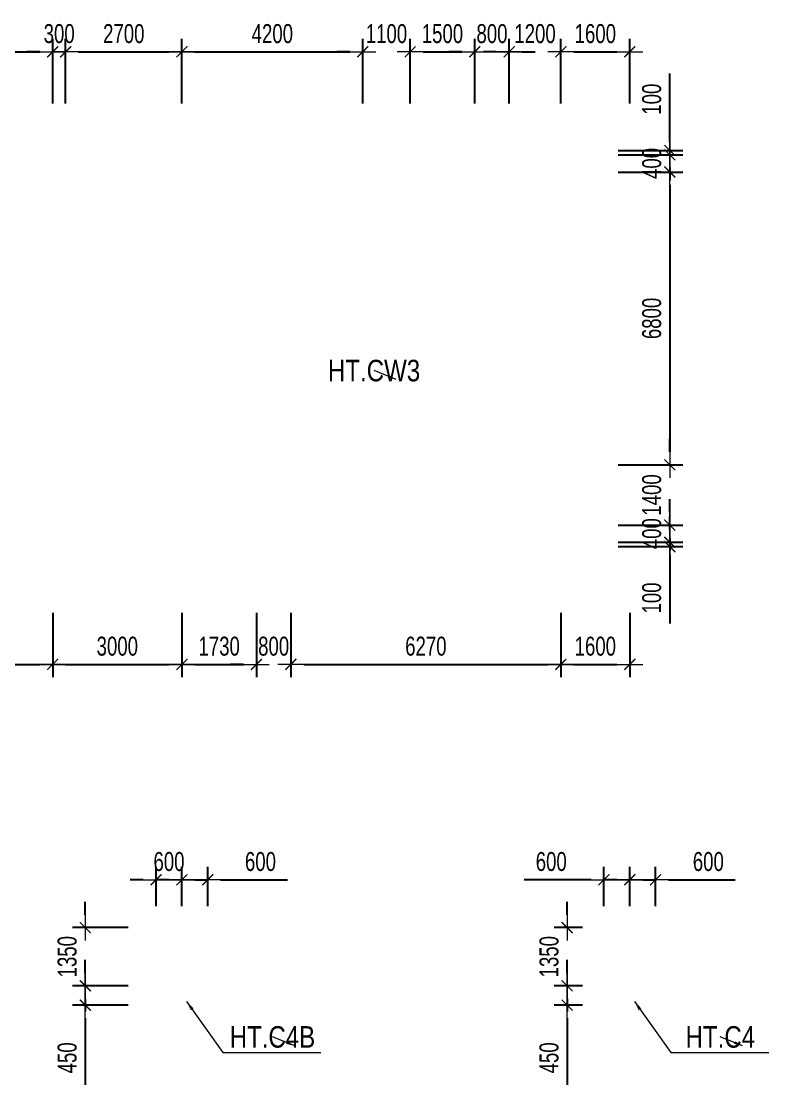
# Model space of a CAD drawing. Header units: millimetres. Extents: x -259680 to 699608, y -1281 to 104748.
# Drawn here: x 167820 to 185176, y 6601 to 31302 of the extents above; entities that cross this region are included whole.
import ezdxf
from ezdxf.enums import TextEntityAlignment as Align

# ---------------------------------------------------------------- set-up
doc = ezdxf.new("R2010")
doc.units = ezdxf.units.MM
doc.layers.get('0').update_dxf_attribs({"lineweight": 20})
doc.layers.get('Defpoints').update_dxf_attribs({"color": 151, "lineweight": 9})
for name, color, linetype, lineweight in [('$1$NDC_S_ANNO', 7, 'Continuous', 20), ('$1$NDC_S_BEAM NAME', 7, 'Continuous', 9), ('$1$NDC_S_DIM', 1, 'Continuous', 15), ('$1$NDC_S_VN TEXT', 7, 'Continuous', 20), ('NDC_S_DIM', 1, 'Continuous', 15)]:
    doc.layers.add(name, color=color, linetype=linetype, lineweight=lineweight)
doc.styles.add('$1$NDC_DIM', font='', dxfattribs={"width": 0.75})
doc.styles.add('$2$ARIAL', font='arial.ttf', dxfattribs={"width": 0.8})
doc.styles.add('NDC_DIM', font='', dxfattribs={"width": 0.75})
doc.styles.get('$1$NDC_DIM').set_extended_font_data('Dotum')
doc.styles.get('NDC_DIM').set_extended_font_data('Dotum')
doc.dimstyles.new('$0$NDC_dim_150', dxfattribs={"dimscale": 150, "dimtxt": 2.2, "dimasz": 1.5, "dimexe": 1.5, "dimexo": 2.5, "dimgap": 1, "dimtad": 1, "dimdec": 0, "dimzin": 0, "dimdsep": 46, "dimtxsty": '$1$NDC_DIM', "dimblk": '$1$DIMMARK', "dimcen": 0.09, "dimdle": 1.2, "dimclrd": 1, "dimclre": 1, "dimclrt": 3, "dimadec": 0, "dimazin": 0, "dimtfac": 1, "dimtdec": 0, "dimtix": 1, "dimtofl": 0, "dimtmove": 0, "dimatfit": 3, "dimfxl": 0, "dimtolj": 1, "dimtzin": 0, "dimarcsym": 0})
doc.dimstyles.new('$1$NDC_dim_iso', dxfattribs={"dimtxt": 2.2, "dimasz": 1, "dimexe": 1.5, "dimexo": 2.5, "dimgap": 1, "dimtad": 1, "dimdec": 0, "dimzin": 0, "dimdsep": 46, "dimtxsty": '$1$NDC_DIM', "dimblk": '$1$DIMMARK', "dimcen": 0.09, "dimdle": 1.2, "dimclrd": 1, "dimclre": 1, "dimclrt": 3, "dimadec": 0, "dimazin": 0, "dimtfac": 1, "dimtdec": 0, "dimtix": 1, "dimtofl": 0, "dimtmove": 0, "dimatfit": 3, "dimfxl": 0, "dimtolj": 1, "dimtzin": 0, "dimarcsym": 0})
doc.dimstyles.new('NDC_dim_200', dxfattribs={"dimscale": 200, "dimtxt": 2.2, "dimasz": 1.5, "dimexe": 1.5, "dimexo": 2.5, "dimgap": 1, "dimtad": 1, "dimdec": 0, "dimzin": 0, "dimdsep": 46, "dimtxsty": 'NDC_DIM', "dimblk": 'DIMMARK', "dimcen": 0.09, "dimdle": 1.2, "dimclrd": 1, "dimclre": 1, "dimclrt": 3, "dimadec": 0, "dimazin": 0, "dimtfac": 1, "dimtdec": 0, "dimtix": 1, "dimtofl": 0, "dimtmove": 0, "dimatfit": 3, "dimfxl": 0, "dimtolj": 1, "dimtzin": 0, "dimarcsym": 0})

# ---------------------------------------------------------------- blocks, each defined once
blk = doc.blocks.new('$1$DIMMARK')
at = {"layer": '$1$NDC_S_DIM', "color": 1}
blk.add_line((-1.5, 0), (1, 0), dxfattribs=at)
at = {"layer": '$1$NDC_S_DIM', "color": 2, "const_width": 0.1}
blk.add_lwpolyline([(-0.42, -0.42), (0.42, 0.42)], dxfattribs=at)
blk = doc.blocks.new('DIMMARK')
at = {"layer": 'NDC_S_DIM', "color": 1}
blk.add_line((-1.5, 0), (1, 0), dxfattribs=at)
at = {"layer": 'NDC_S_DIM', "color": 2, "const_width": 0.1}
blk.add_lwpolyline([(-0.424, -0.424), (0.424, 0.424)], dxfattribs=at)
blk = doc.blocks.new('*D901')
at = {"layer": 'Defpoints', "color": 0, "ltscale": 100, "transparency": 16777216}
for p in [(170800, 10250), (169307, 8900), (170800, 8900)]:
    blk.add_point(p, dxfattribs=at)
at = {"layer": 'NDC_S_DIM', "color": 1, "lineweight": -2, "ltscale": 100, "transparency": 16777216}
for p, q in [((169307, 10550), (169307, 10850)), ((170300, 10250), (169007, 10250)), ((170300, 8900), (169007, 8900)), ((169307, 8600), (169307, 8300))]:
    blk.add_line(p, q, dxfattribs=at)
at = {"layer": 'NDC_S_DIM', "color": 1, "lineweight": -2, "ltscale": 100, "transparency": 16777216, "xscale": 300, "yscale": 300, "zscale": 300}
for p, rotation in [((169307, 10250), 270), ((169307, 8900), 90)]:
    blk.add_blockref('DIMMARK', p, dxfattribs=dict(at, rotation=rotation))
at = {"layer": 'NDC_S_DIM', "color": 3, "ltscale": 100, "transparency": 16777216, "insert": (168887, 9575), "char_height": 440, "attachment_point": 5, "rotation": 90, "style": 'NDC_DIM'}
blk.add_mtext('\\A1;1350', dxfattribs=at)
blk = doc.blocks.new('*D902')
at = {"layer": 'Defpoints', "color": 0, "ltscale": 100, "transparency": 16777216}
for p in [(170800, 8900), (169307, 8450), (170800, 8450)]:
    blk.add_point(p, dxfattribs=at)
at = {"layer": 'NDC_S_DIM', "color": 1, "lineweight": -2, "ltscale": 100, "transparency": 16777216}
for p, q in [((169307, 9200), (169307, 9500)), ((170300, 8900), (169007, 8900)), ((170300, 8450), (169007, 8450)), ((169307, 8150), (169307, 6601))]:
    blk.add_line(p, q, dxfattribs=at)
at = {"layer": 'NDC_S_DIM', "color": 1, "lineweight": -2, "ltscale": 100, "transparency": 16777216, "xscale": 300, "yscale": 300, "zscale": 300}
for p, rotation in [((169307, 8900), 270), ((169307, 8450), 90)]:
    blk.add_blockref('DIMMARK', p, dxfattribs=dict(at, rotation=rotation))
at = {"layer": 'NDC_S_DIM', "color": 3, "ltscale": 100, "transparency": 16777216, "insert": (168887, 7226), "char_height": 440, "attachment_point": 5, "rotation": 90, "style": 'NDC_DIM'}
blk.add_mtext('\\A1;450', dxfattribs=at)
blk = doc.blocks.new('*D903')
at = {"layer": 'Defpoints', "color": 0, "ltscale": 100, "transparency": 16777216}
for p in [(171550, 11363), (170950, 10250), (171550, 10250)]:
    blk.add_point(p, dxfattribs=at)
at = {"layer": 'NDC_S_DIM', "color": 1, "lineweight": -2, "ltscale": 100, "transparency": 16777216}
for p, q in [((170950, 10750), (170950, 11663)), ((171550, 10750), (171550, 11663)), ((170650, 11363), (170350, 11363)), ((171850, 11363), (172150, 11363))]:
    blk.add_line(p, q, dxfattribs=at)
at = {"layer": 'NDC_S_DIM', "color": 1, "lineweight": -2, "ltscale": 100, "transparency": 16777216, "xscale": 300, "yscale": 300, "zscale": 300}
blk.add_blockref('DIMMARK', (170950, 11363), dxfattribs=at)
at = {"layer": 'NDC_S_DIM', "color": 1, "lineweight": -2, "ltscale": 100, "transparency": 16777216, "xscale": 300, "yscale": 300, "zscale": 300, "rotation": 180}
blk.add_blockref('DIMMARK', (171550, 11363), dxfattribs=at)
at = {"layer": 'NDC_S_DIM', "color": 3, "ltscale": 100, "transparency": 16777216, "insert": (171250, 11783), "char_height": 440, "attachment_point": 5, "style": 'NDC_DIM'}
blk.add_mtext('\\A1;600', dxfattribs=at)
blk = doc.blocks.new('*D904')
at = {"layer": 'Defpoints', "color": 0, "ltscale": 100, "transparency": 16777216}
for p in [(172150, 11363), (171550, 10250), (172150, 10250)]:
    blk.add_point(p, dxfattribs=at)
at = {"layer": 'NDC_S_DIM', "color": 1, "lineweight": -2, "ltscale": 100, "transparency": 16777216}
for p, q in [((171550, 10750), (171550, 11663)), ((172150, 10750), (172150, 11663)), ((171250, 11363), (170950, 11363)), ((172450, 11363), (173999, 11363))]:
    blk.add_line(p, q, dxfattribs=at)
at = {"layer": 'NDC_S_DIM', "color": 1, "lineweight": -2, "ltscale": 100, "transparency": 16777216, "xscale": 300, "yscale": 300, "zscale": 300}
blk.add_blockref('DIMMARK', (171550, 11363), dxfattribs=at)
at = {"layer": 'NDC_S_DIM', "color": 1, "lineweight": -2, "ltscale": 100, "transparency": 16777216, "xscale": 300, "yscale": 300, "zscale": 300, "rotation": 180}
blk.add_blockref('DIMMARK', (172150, 11363), dxfattribs=at)
at = {"layer": 'NDC_S_DIM', "color": 3, "ltscale": 100, "transparency": 16777216, "insert": (173374, 11783), "char_height": 440, "attachment_point": 5, "style": 'NDC_DIM'}
blk.add_mtext('\\A1;600', dxfattribs=at)
blk = doc.blocks.new('*D905')
at = {"layer": 'Defpoints', "color": 0, "ltscale": 100, "transparency": 16777216}
for p in [(181350, 10250), (180496, 8900), (181350, 8900)]:
    blk.add_point(p, dxfattribs=at)
at = {"layer": 'NDC_S_DIM', "color": 1, "lineweight": -2, "ltscale": 100, "transparency": 16777216}
for p, q in [((180496, 10550), (180496, 10850)), ((180850, 10250), (180196, 10250)), ((180850, 8900), (180196, 8900)), ((180496, 8600), (180496, 8300))]:
    blk.add_line(p, q, dxfattribs=at)
at = {"layer": 'NDC_S_DIM', "color": 1, "lineweight": -2, "ltscale": 100, "transparency": 16777216, "xscale": 300, "yscale": 300, "zscale": 300}
for p, rotation in [((180496, 10250), 270), ((180496, 8900), 90)]:
    blk.add_blockref('DIMMARK', p, dxfattribs=dict(at, rotation=rotation))
at = {"layer": 'NDC_S_DIM', "color": 3, "ltscale": 100, "transparency": 16777216, "insert": (180076, 9575), "char_height": 440, "attachment_point": 5, "rotation": 90, "style": 'NDC_DIM'}
blk.add_mtext('\\A1;1350', dxfattribs=at)
blk = doc.blocks.new('*D906')
at = {"layer": 'Defpoints', "color": 0, "ltscale": 100, "transparency": 16777216}
for p in [(181350, 8900), (180496, 8450), (181350, 8450)]:
    blk.add_point(p, dxfattribs=at)
at = {"layer": 'NDC_S_DIM', "color": 1, "lineweight": -2, "ltscale": 100, "transparency": 16777216}
for p, q in [((180496, 9200), (180496, 9500)), ((180850, 8900), (180196, 8900)), ((180850, 8450), (180196, 8450)), ((180496, 8150), (180496, 6601))]:
    blk.add_line(p, q, dxfattribs=at)
at = {"layer": 'NDC_S_DIM', "color": 1, "lineweight": -2, "ltscale": 100, "transparency": 16777216, "xscale": 300, "yscale": 300, "zscale": 300}
for p, rotation in [((180496, 8900), 270), ((180496, 8450), 90)]:
    blk.add_blockref('DIMMARK', p, dxfattribs=dict(at, rotation=rotation))
at = {"layer": 'NDC_S_DIM', "color": 3, "ltscale": 100, "transparency": 16777216, "insert": (180076, 7226), "char_height": 440, "attachment_point": 5, "rotation": 90, "style": 'NDC_DIM'}
blk.add_mtext('\\A1;450', dxfattribs=at)
blk = doc.blocks.new('*D907')
at = {"layer": 'Defpoints', "color": 0, "ltscale": 100, "transparency": 16777216}
for p in [(181950, 11363), (181350, 10250), (181950, 10250)]:
    blk.add_point(p, dxfattribs=at)
at = {"layer": 'NDC_S_DIM', "color": 1, "lineweight": -2, "ltscale": 100, "transparency": 16777216}
for p, q in [((181350, 10750), (181350, 11663)), ((181950, 10750), (181950, 11663)), ((181050, 11363), (179501, 11363)), ((182250, 11363), (182550, 11363))]:
    blk.add_line(p, q, dxfattribs=at)
at = {"layer": 'NDC_S_DIM', "color": 1, "lineweight": -2, "ltscale": 100, "transparency": 16777216, "xscale": 300, "yscale": 300, "zscale": 300}
blk.add_blockref('DIMMARK', (181350, 11363), dxfattribs=at)
at = {"layer": 'NDC_S_DIM', "color": 1, "lineweight": -2, "ltscale": 100, "transparency": 16777216, "xscale": 300, "yscale": 300, "zscale": 300, "rotation": 180}
blk.add_blockref('DIMMARK', (181950, 11363), dxfattribs=at)
at = {"layer": 'NDC_S_DIM', "color": 3, "ltscale": 100, "transparency": 16777216, "insert": (180126, 11783), "char_height": 440, "attachment_point": 5, "style": 'NDC_DIM'}
blk.add_mtext('\\A1;600', dxfattribs=at)
blk = doc.blocks.new('*D908')
at = {"layer": 'Defpoints', "color": 0, "ltscale": 100, "transparency": 16777216}
for p in [(182550, 11363), (181950, 10250), (182550, 10250)]:
    blk.add_point(p, dxfattribs=at)
at = {"layer": 'NDC_S_DIM', "color": 1, "lineweight": -2, "ltscale": 100, "transparency": 16777216}
for p, q in [((181950, 10750), (181950, 11663)), ((182550, 10750), (182550, 11663)), ((181650, 11363), (181350, 11363)), ((182850, 11363), (184399, 11363))]:
    blk.add_line(p, q, dxfattribs=at)
at = {"layer": 'NDC_S_DIM', "color": 1, "lineweight": -2, "ltscale": 100, "transparency": 16777216, "xscale": 300, "yscale": 300, "zscale": 300}
blk.add_blockref('DIMMARK', (181950, 11363), dxfattribs=at)
at = {"layer": 'NDC_S_DIM', "color": 1, "lineweight": -2, "ltscale": 100, "transparency": 16777216, "xscale": 300, "yscale": 300, "zscale": 300, "rotation": 180}
blk.add_blockref('DIMMARK', (182550, 11363), dxfattribs=at)
at = {"layer": 'NDC_S_DIM', "color": 3, "ltscale": 100, "transparency": 16777216, "insert": (183774, 11783), "char_height": 440, "attachment_point": 5, "style": 'NDC_DIM'}
blk.add_mtext('\\A1;600', dxfattribs=at)
blk = doc.blocks.new('*D565')
at = {"layer": 'Defpoints', "color": 0, "ltscale": 100, "transparency": 16777216}
for p in [(168550, 30593), (165750, 28300), (168550, 28300)]:
    blk.add_point(p, dxfattribs=at)
at = {"layer": 'NDC_S_DIM', "color": 1, "lineweight": -2, "ltscale": 100, "transparency": 16777216}
for p, q in [((165750, 29393), (165750, 30893)), ((168550, 29393), (168550, 30893)), ((166050, 30593), (168250, 30593))]:
    blk.add_line(p, q, dxfattribs=at)
at = {"layer": 'NDC_S_DIM', "color": 1, "lineweight": -2, "ltscale": 100, "transparency": 16777216, "xscale": 300, "yscale": 300, "zscale": 300, "rotation": 180}
blk.add_blockref('DIMMARK', (165750, 30593), dxfattribs=at)
at = {"layer": 'NDC_S_DIM', "color": 1, "lineweight": -2, "ltscale": 100, "transparency": 16777216, "xscale": 300, "yscale": 300, "zscale": 300}
blk.add_blockref('DIMMARK', (168550, 30593), dxfattribs=at)
at = {"layer": 'NDC_S_DIM', "color": 3, "ltscale": 100, "transparency": 16777216, "insert": (167150, 31013), "char_height": 440, "attachment_point": 5, "style": 'NDC_DIM'}
blk.add_mtext('\\A1;2800', dxfattribs=at)
blk = doc.blocks.new('*D566')
at = {"layer": 'Defpoints', "color": 0, "ltscale": 100, "transparency": 16777216}
for p in [(168850, 30593), (168550, 28300), (168850, 28300)]:
    blk.add_point(p, dxfattribs=at)
at = {"layer": 'NDC_S_DIM', "color": 1, "lineweight": -2, "ltscale": 100, "transparency": 16777216}
for p, q in [((168550, 29393), (168550, 30893)), ((168850, 29393), (168850, 30893)), ((168250, 30593), (167950, 30593)), ((169150, 30593), (169450, 30593))]:
    blk.add_line(p, q, dxfattribs=at)
at = {"layer": 'NDC_S_DIM', "color": 1, "lineweight": -2, "ltscale": 100, "transparency": 16777216, "xscale": 300, "yscale": 300, "zscale": 300}
blk.add_blockref('DIMMARK', (168550, 30593), dxfattribs=at)
at = {"layer": 'NDC_S_DIM', "color": 1, "lineweight": -2, "ltscale": 100, "transparency": 16777216, "xscale": 300, "yscale": 300, "zscale": 300, "rotation": 180}
blk.add_blockref('DIMMARK', (168850, 30593), dxfattribs=at)
at = {"layer": 'NDC_S_DIM', "color": 3, "ltscale": 100, "transparency": 16777216, "insert": (168700, 31013), "char_height": 440, "attachment_point": 5, "style": 'NDC_DIM'}
blk.add_mtext('\\A1;300', dxfattribs=at)
blk = doc.blocks.new('*D567')
at = {"layer": 'Defpoints', "color": 0, "ltscale": 100, "transparency": 16777216}
for p in [(171550, 30593), (168850, 28300), (171550, 28360)]:
    blk.add_point(p, dxfattribs=at)
at = {"layer": 'NDC_S_DIM', "color": 1, "lineweight": -2, "ltscale": 100, "transparency": 16777216}
for p, q in [((168850, 29393), (168850, 30893)), ((171550, 29393), (171550, 30893)), ((169150, 30593), (171250, 30593))]:
    blk.add_line(p, q, dxfattribs=at)
at = {"layer": 'NDC_S_DIM', "color": 1, "lineweight": -2, "ltscale": 100, "transparency": 16777216, "xscale": 300, "yscale": 300, "zscale": 300, "rotation": 180}
blk.add_blockref('DIMMARK', (168850, 30593), dxfattribs=at)
at = {"layer": 'NDC_S_DIM', "color": 1, "lineweight": -2, "ltscale": 100, "transparency": 16777216, "xscale": 300, "yscale": 300, "zscale": 300}
blk.add_blockref('DIMMARK', (171550, 30593), dxfattribs=at)
at = {"layer": 'NDC_S_DIM', "color": 3, "ltscale": 100, "transparency": 16777216, "insert": (170200, 31013), "char_height": 440, "attachment_point": 5, "style": 'NDC_DIM'}
blk.add_mtext('\\A1;2700', dxfattribs=at)
blk = doc.blocks.new('*D568')
at = {"layer": 'Defpoints', "color": 0, "ltscale": 100, "transparency": 16777216}
for p in [(175750, 30593), (171550, 28360), (175750, 28360)]:
    blk.add_point(p, dxfattribs=at)
at = {"layer": 'NDC_S_DIM', "color": 1, "lineweight": -2, "ltscale": 100, "transparency": 16777216}
for p, q in [((171550, 29393), (171550, 30893)), ((175750, 29393), (175750, 30893)), ((171850, 30593), (175450, 30593))]:
    blk.add_line(p, q, dxfattribs=at)
at = {"layer": 'NDC_S_DIM', "color": 1, "lineweight": -2, "ltscale": 100, "transparency": 16777216, "xscale": 300, "yscale": 300, "zscale": 300, "rotation": 180}
blk.add_blockref('DIMMARK', (171550, 30593), dxfattribs=at)
at = {"layer": 'NDC_S_DIM', "color": 1, "lineweight": -2, "ltscale": 100, "transparency": 16777216, "xscale": 300, "yscale": 300, "zscale": 300}
blk.add_blockref('DIMMARK', (175750, 30593), dxfattribs=at)
at = {"layer": 'NDC_S_DIM', "color": 3, "ltscale": 100, "transparency": 16777216, "insert": (173650, 31013), "char_height": 440, "attachment_point": 5, "style": 'NDC_DIM'}
blk.add_mtext('\\A1;4200', dxfattribs=at)
blk = doc.blocks.new('*D569')
at = {"layer": 'Defpoints', "color": 0, "ltscale": 100, "transparency": 16777216}
for p in [(176850, 30593), (175750, 28360), (176850, 28300)]:
    blk.add_point(p, dxfattribs=at)
at = {"layer": 'NDC_S_DIM', "color": 1, "lineweight": -2, "ltscale": 100, "transparency": 16777216}
for p, q in [((175750, 29393), (175750, 30893)), ((176850, 29393), (176850, 30893)), ((175450, 30593), (175150, 30593)), ((177150, 30593), (177450, 30593))]:
    blk.add_line(p, q, dxfattribs=at)
at = {"layer": 'NDC_S_DIM', "color": 1, "lineweight": -2, "ltscale": 100, "transparency": 16777216, "xscale": 300, "yscale": 300, "zscale": 300}
blk.add_blockref('DIMMARK', (175750, 30593), dxfattribs=at)
at = {"layer": 'NDC_S_DIM', "color": 1, "lineweight": -2, "ltscale": 100, "transparency": 16777216, "xscale": 300, "yscale": 300, "zscale": 300, "rotation": 180}
blk.add_blockref('DIMMARK', (176850, 30593), dxfattribs=at)
at = {"layer": 'NDC_S_DIM', "color": 3, "ltscale": 100, "transparency": 16777216, "insert": (176300, 31013), "char_height": 440, "attachment_point": 5, "style": 'NDC_DIM'}
blk.add_mtext('\\A1;1100', dxfattribs=at)
blk = doc.blocks.new('*D570')
at = {"layer": 'Defpoints', "color": 0, "ltscale": 100, "transparency": 16777216}
for p in [(178350, 30593), (176850, 28300), (178350, 28300)]:
    blk.add_point(p, dxfattribs=at)
at = {"layer": 'NDC_S_DIM', "color": 1, "lineweight": -2, "ltscale": 100, "transparency": 16777216}
for p, q in [((176850, 29393), (176850, 30893)), ((178350, 29393), (178350, 30893)), ((177150, 30593), (178050, 30593))]:
    blk.add_line(p, q, dxfattribs=at)
at = {"layer": 'NDC_S_DIM', "color": 1, "lineweight": -2, "ltscale": 100, "transparency": 16777216, "xscale": 300, "yscale": 300, "zscale": 300, "rotation": 180}
blk.add_blockref('DIMMARK', (176850, 30593), dxfattribs=at)
at = {"layer": 'NDC_S_DIM', "color": 1, "lineweight": -2, "ltscale": 100, "transparency": 16777216, "xscale": 300, "yscale": 300, "zscale": 300}
blk.add_blockref('DIMMARK', (178350, 30593), dxfattribs=at)
at = {"layer": 'NDC_S_DIM', "color": 3, "ltscale": 100, "transparency": 16777216, "insert": (177600, 31013), "char_height": 440, "attachment_point": 5, "style": 'NDC_DIM'}
blk.add_mtext('\\A1;1500', dxfattribs=at)
blk = doc.blocks.new('*D571')
at = {"layer": 'Defpoints', "color": 0, "ltscale": 100, "transparency": 16777216}
for p in [(179150, 30593), (178350, 28300), (179150, 28300)]:
    blk.add_point(p, dxfattribs=at)
at = {"layer": 'NDC_S_DIM', "color": 1, "lineweight": -2, "ltscale": 100, "transparency": 16777216}
for p, q in [((178350, 29393), (178350, 30893)), ((179150, 29393), (179150, 30893)), ((178050, 30593), (177750, 30593)), ((179450, 30593), (179750, 30593))]:
    blk.add_line(p, q, dxfattribs=at)
at = {"layer": 'NDC_S_DIM', "color": 1, "lineweight": -2, "ltscale": 100, "transparency": 16777216, "xscale": 300, "yscale": 300, "zscale": 300}
blk.add_blockref('DIMMARK', (178350, 30593), dxfattribs=at)
at = {"layer": 'NDC_S_DIM', "color": 1, "lineweight": -2, "ltscale": 100, "transparency": 16777216, "xscale": 300, "yscale": 300, "zscale": 300, "rotation": 180}
blk.add_blockref('DIMMARK', (179150, 30593), dxfattribs=at)
at = {"layer": 'NDC_S_DIM', "color": 3, "ltscale": 100, "transparency": 16777216, "insert": (178750, 31013), "char_height": 440, "attachment_point": 5, "style": 'NDC_DIM'}
blk.add_mtext('\\A1;800', dxfattribs=at)
blk = doc.blocks.new('*D572')
at = {"layer": 'Defpoints', "color": 0, "ltscale": 100, "transparency": 16777216}
for p in [(181950, 30593), (180350, 28300), (181950, 28300)]:
    blk.add_point(p, dxfattribs=at)
at = {"layer": 'NDC_S_DIM', "color": 1, "lineweight": -2, "ltscale": 100, "transparency": 16777216}
for p, q in [((180350, 29393), (180350, 30893)), ((181950, 29393), (181950, 30893)), ((180650, 30593), (181650, 30593))]:
    blk.add_line(p, q, dxfattribs=at)
at = {"layer": 'NDC_S_DIM', "color": 1, "lineweight": -2, "ltscale": 100, "transparency": 16777216, "xscale": 300, "yscale": 300, "zscale": 300, "rotation": 180}
blk.add_blockref('DIMMARK', (180350, 30593), dxfattribs=at)
at = {"layer": 'NDC_S_DIM', "color": 1, "lineweight": -2, "ltscale": 100, "transparency": 16777216, "xscale": 300, "yscale": 300, "zscale": 300}
blk.add_blockref('DIMMARK', (181950, 30593), dxfattribs=at)
at = {"layer": 'NDC_S_DIM', "color": 3, "ltscale": 100, "transparency": 16777216, "insert": (181150, 31013), "char_height": 440, "attachment_point": 5, "style": 'NDC_DIM'}
blk.add_mtext('\\A1;1600', dxfattribs=at)
blk = doc.blocks.new('*D581')
at = {"layer": 'Defpoints', "color": 0, "ltscale": 100, "transparency": 16777216}
for p in [(165750, 19090), (168550, 19090), (168550, 16365)]:
    blk.add_point(p, dxfattribs=at)
at = {"layer": 'NDC_S_DIM', "color": 1, "lineweight": -2, "ltscale": 100, "transparency": 16777216}
for p, q in [((165750, 17565), (165750, 16065)), ((168550, 17565), (168550, 16065)), ((166050, 16365), (168250, 16365))]:
    blk.add_line(p, q, dxfattribs=at)
at = {"layer": 'NDC_S_DIM', "color": 1, "lineweight": -2, "ltscale": 100, "transparency": 16777216, "xscale": 300, "yscale": 300, "zscale": 300, "rotation": 180}
blk.add_blockref('DIMMARK', (165750, 16365), dxfattribs=at)
at = {"layer": 'NDC_S_DIM', "color": 1, "lineweight": -2, "ltscale": 100, "transparency": 16777216, "xscale": 300, "yscale": 300, "zscale": 300}
blk.add_blockref('DIMMARK', (168550, 16365), dxfattribs=at)
at = {"layer": 'NDC_S_DIM', "color": 3, "ltscale": 100, "transparency": 16777216, "insert": (167150, 16785), "char_height": 440, "attachment_point": 5, "style": 'NDC_DIM'}
blk.add_mtext('\\A1;2800', dxfattribs=at)
blk = doc.blocks.new('*D582')
at = {"layer": 'Defpoints', "color": 0, "ltscale": 100, "transparency": 16777216}
for p in [(168550, 19090), (171550, 19090), (171550, 16365)]:
    blk.add_point(p, dxfattribs=at)
at = {"layer": 'NDC_S_DIM', "color": 1, "lineweight": -2, "ltscale": 100, "transparency": 16777216}
for p, q in [((168550, 17565), (168550, 16065)), ((171550, 17565), (171550, 16065)), ((168850, 16365), (171250, 16365))]:
    blk.add_line(p, q, dxfattribs=at)
at = {"layer": 'NDC_S_DIM', "color": 1, "lineweight": -2, "ltscale": 100, "transparency": 16777216, "xscale": 300, "yscale": 300, "zscale": 300, "rotation": 180}
blk.add_blockref('DIMMARK', (168550, 16365), dxfattribs=at)
at = {"layer": 'NDC_S_DIM', "color": 1, "lineweight": -2, "ltscale": 100, "transparency": 16777216, "xscale": 300, "yscale": 300, "zscale": 300}
blk.add_blockref('DIMMARK', (171550, 16365), dxfattribs=at)
at = {"layer": 'NDC_S_DIM', "color": 3, "ltscale": 100, "transparency": 16777216, "insert": (170050, 16785), "char_height": 440, "attachment_point": 5, "style": 'NDC_DIM'}
blk.add_mtext('\\A1;3000', dxfattribs=at)
blk = doc.blocks.new('*D583')
at = {"layer": 'Defpoints', "color": 0, "ltscale": 100, "transparency": 16777216}
for p in [(171550, 19090), (173280, 19090), (173280, 16365)]:
    blk.add_point(p, dxfattribs=at)
at = {"layer": 'NDC_S_DIM', "color": 1, "lineweight": -2, "ltscale": 100, "transparency": 16777216}
for p, q in [((171550, 17565), (171550, 16065)), ((173280, 17565), (173280, 16065)), ((171850, 16365), (172980, 16365))]:
    blk.add_line(p, q, dxfattribs=at)
at = {"layer": 'NDC_S_DIM', "color": 1, "lineweight": -2, "ltscale": 100, "transparency": 16777216, "xscale": 300, "yscale": 300, "zscale": 300, "rotation": 180}
blk.add_blockref('DIMMARK', (171550, 16365), dxfattribs=at)
at = {"layer": 'NDC_S_DIM', "color": 1, "lineweight": -2, "ltscale": 100, "transparency": 16777216, "xscale": 300, "yscale": 300, "zscale": 300}
blk.add_blockref('DIMMARK', (173280, 16365), dxfattribs=at)
at = {"layer": 'NDC_S_DIM', "color": 3, "ltscale": 100, "transparency": 16777216, "insert": (172415, 16785), "char_height": 440, "attachment_point": 5, "style": 'NDC_DIM'}
blk.add_mtext('\\A1;1730', dxfattribs=at)
blk = doc.blocks.new('*D584')
at = {"layer": 'Defpoints', "color": 0, "ltscale": 100, "transparency": 16777216}
for p in [(180350, 28300), (181950, 28300), (181950, 16365)]:
    blk.add_point(p, dxfattribs=at)
at = {"layer": 'NDC_S_DIM', "color": 1, "lineweight": -2, "ltscale": 100, "transparency": 16777216}
for p, q in [((180350, 17565), (180350, 16065)), ((181950, 17565), (181950, 16065)), ((180650, 16365), (181650, 16365))]:
    blk.add_line(p, q, dxfattribs=at)
at = {"layer": 'NDC_S_DIM', "color": 1, "lineweight": -2, "ltscale": 100, "transparency": 16777216, "xscale": 300, "yscale": 300, "zscale": 300, "rotation": 180}
blk.add_blockref('DIMMARK', (180350, 16365), dxfattribs=at)
at = {"layer": 'NDC_S_DIM', "color": 1, "lineweight": -2, "ltscale": 100, "transparency": 16777216, "xscale": 300, "yscale": 300, "zscale": 300}
blk.add_blockref('DIMMARK', (181950, 16365), dxfattribs=at)
at = {"layer": 'NDC_S_DIM', "color": 3, "ltscale": 100, "transparency": 16777216, "insert": (181150, 16785), "char_height": 440, "attachment_point": 5, "style": 'NDC_DIM'}
blk.add_mtext('\\A1;1600', dxfattribs=at)
blk = doc.blocks.new('*D981')
at = {"layer": 'Defpoints', "color": 0, "ltscale": 100, "transparency": 16777216}
for p in [(180350, 28200), (182880, 28200), (180350, 27800)]:
    blk.add_point(p, dxfattribs=at)
at = {"layer": 'NDC_S_DIM', "color": 1, "lineweight": -2, "ltscale": 100, "transparency": 16777216}
for p, q in [((182880, 28500), (182880, 28800)), ((181680, 28200), (183180, 28200)), ((181680, 27800), (183180, 27800)), ((182880, 27500), (182880, 27200))]:
    blk.add_line(p, q, dxfattribs=at)
at = {"layer": 'NDC_S_DIM', "color": 1, "lineweight": -2, "ltscale": 100, "transparency": 16777216, "xscale": 300, "yscale": 300, "zscale": 300}
for p, rotation in [((182880, 28200), 270), ((182880, 27800), 90)]:
    blk.add_blockref('DIMMARK', p, dxfattribs=dict(at, rotation=rotation))
at = {"layer": 'NDC_S_DIM', "color": 3, "ltscale": 100, "transparency": 16777216, "insert": (182460, 28000), "char_height": 440, "attachment_point": 5, "rotation": 90, "style": 'NDC_DIM'}
blk.add_mtext('\\A1;400', dxfattribs=at)
blk = doc.blocks.new('*D982')
at = {"layer": 'Defpoints', "color": 0, "ltscale": 100, "transparency": 16777216}
for p in [(180350, 28300), (180350, 28200), (182880, 28300)]:
    blk.add_point(p, dxfattribs=at)
at = {"layer": 'NDC_S_DIM', "color": 1, "lineweight": -2, "ltscale": 100, "transparency": 16777216}
for p, q in [((182880, 28600), (182880, 30086)), ((181680, 28300), (183180, 28300)), ((181680, 28200), (183180, 28200)), ((182880, 27900), (182880, 27600))]:
    blk.add_line(p, q, dxfattribs=at)
at = {"layer": 'NDC_S_DIM', "color": 1, "lineweight": -2, "ltscale": 100, "transparency": 16777216, "xscale": 300, "yscale": 300, "zscale": 300}
for p, rotation in [((182880, 28300), 270), ((182880, 28200), 90)]:
    blk.add_blockref('DIMMARK', p, dxfattribs=dict(at, rotation=rotation))
at = {"layer": 'NDC_S_DIM', "color": 3, "ltscale": 100, "transparency": 16777216, "insert": (182460, 29493), "char_height": 440, "attachment_point": 5, "rotation": 90, "style": 'NDC_DIM'}
blk.add_mtext('\\A1;100', dxfattribs=at)
blk = doc.blocks.new('*D983')
at = {"layer": 'Defpoints', "color": 0, "ltscale": 100, "transparency": 16777216}
for p in [(180350, 27800), (179850, 21000), (182880, 21000)]:
    blk.add_point(p, dxfattribs=at)
at = {"layer": 'NDC_S_DIM', "color": 1, "lineweight": -2, "ltscale": 100, "transparency": 16777216}
for p, q in [((181680, 27800), (183180, 27800)), ((182880, 27500), (182880, 21300)), ((181680, 21000), (183180, 21000))]:
    blk.add_line(p, q, dxfattribs=at)
at = {"layer": 'NDC_S_DIM', "color": 1, "lineweight": -2, "ltscale": 100, "transparency": 16777216, "xscale": 300, "yscale": 300, "zscale": 300}
for p, rotation in [((182880, 27800), 90), ((182880, 21000), 270)]:
    blk.add_blockref('DIMMARK', p, dxfattribs=dict(at, rotation=rotation))
at = {"layer": 'NDC_S_DIM', "color": 3, "ltscale": 100, "transparency": 16777216, "insert": (182460, 24400), "char_height": 440, "attachment_point": 5, "rotation": 90, "style": 'NDC_DIM'}
blk.add_mtext('\\A1;6800', dxfattribs=at)
blk = doc.blocks.new('*D984')
at = {"layer": 'Defpoints', "color": 0, "ltscale": 100, "transparency": 16777216}
for p in [(180350, 19600), (180350, 19200), (182880, 19200)]:
    blk.add_point(p, dxfattribs=at)
at = {"layer": 'NDC_S_DIM', "color": 1, "lineweight": -2, "ltscale": 100, "transparency": 16777216}
for p, q in [((182880, 19900), (182880, 20200)), ((181680, 19600), (183180, 19600)), ((181680, 19200), (183180, 19200)), ((182880, 18900), (182880, 18600))]:
    blk.add_line(p, q, dxfattribs=at)
at = {"layer": 'NDC_S_DIM', "color": 1, "lineweight": -2, "ltscale": 100, "transparency": 16777216, "xscale": 300, "yscale": 300, "zscale": 300}
for p, rotation in [((182880, 19600), 270), ((182880, 19200), 90)]:
    blk.add_blockref('DIMMARK', p, dxfattribs=dict(at, rotation=rotation))
at = {"layer": 'NDC_S_DIM', "color": 3, "ltscale": 100, "transparency": 16777216, "insert": (182460, 19400), "char_height": 440, "attachment_point": 5, "rotation": 90, "style": 'NDC_DIM'}
blk.add_mtext('\\A1;400', dxfattribs=at)
blk = doc.blocks.new('*D985')
at = {"layer": 'Defpoints', "color": 0, "ltscale": 100, "transparency": 16777216}
for p in [(180350, 19200), (180350, 19100), (182880, 19100)]:
    blk.add_point(p, dxfattribs=at)
at = {"layer": 'NDC_S_DIM', "color": 1, "lineweight": -2, "ltscale": 100, "transparency": 16777216}
for p, q in [((182880, 19500), (182880, 19800)), ((181680, 19200), (183180, 19200)), ((181680, 19100), (183180, 19100)), ((182880, 18800), (182880, 17314))]:
    blk.add_line(p, q, dxfattribs=at)
at = {"layer": 'NDC_S_DIM', "color": 1, "lineweight": -2, "ltscale": 100, "transparency": 16777216, "xscale": 300, "yscale": 300, "zscale": 300}
for p, rotation in [((182880, 19200), 270), ((182880, 19100), 90)]:
    blk.add_blockref('DIMMARK', p, dxfattribs=dict(at, rotation=rotation))
at = {"layer": 'NDC_S_DIM', "color": 3, "ltscale": 100, "transparency": 16777216, "insert": (182460, 17907), "char_height": 440, "attachment_point": 5, "rotation": 90, "style": 'NDC_DIM'}
blk.add_mtext('\\A1;100', dxfattribs=at)
blk = doc.blocks.new('*D1172')
at = {"layer": 'Defpoints', "color": 0, "ltscale": 100, "transparency": 16777216}
for p in [(180350, 30593), (179150, 28300), (180350, 28300)]:
    blk.add_point(p, dxfattribs=at)
at = {"layer": 'NDC_S_DIM', "color": 1, "lineweight": -2, "ltscale": 100, "transparency": 16777216}
for p, q in [((179150, 29393), (179150, 30893)), ((180350, 29393), (180350, 30893)), ((178850, 30593), (178550, 30593)), ((180650, 30593), (180950, 30593))]:
    blk.add_line(p, q, dxfattribs=at)
at = {"layer": 'NDC_S_DIM', "color": 1, "lineweight": -2, "ltscale": 100, "transparency": 16777216, "xscale": 300, "yscale": 300, "zscale": 300}
blk.add_blockref('DIMMARK', (179150, 30593), dxfattribs=at)
at = {"layer": 'NDC_S_DIM', "color": 1, "lineweight": -2, "ltscale": 100, "transparency": 16777216, "xscale": 300, "yscale": 300, "zscale": 300, "rotation": 180}
blk.add_blockref('DIMMARK', (180350, 30593), dxfattribs=at)
at = {"layer": 'NDC_S_DIM', "color": 3, "ltscale": 100, "transparency": 16777216, "insert": (179750, 31013), "char_height": 440, "attachment_point": 5, "style": 'NDC_DIM'}
blk.add_mtext('\\A1;1200', dxfattribs=at)
blk = doc.blocks.new('*D1175')
at = {"layer": 'Defpoints', "color": 0, "ltscale": 100, "transparency": 16777216}
for p in [(173280, 19090), (174080, 19090), (174080, 16365)]:
    blk.add_point(p, dxfattribs=at)
at = {"layer": 'NDC_S_DIM', "color": 1, "lineweight": -2, "ltscale": 100, "transparency": 16777216}
for p, q in [((173280, 17565), (173280, 16065)), ((174080, 17565), (174080, 16065)), ((172980, 16365), (172680, 16365)), ((174380, 16365), (174680, 16365))]:
    blk.add_line(p, q, dxfattribs=at)
at = {"layer": 'NDC_S_DIM', "color": 1, "lineweight": -2, "ltscale": 100, "transparency": 16777216, "xscale": 300, "yscale": 300, "zscale": 300}
blk.add_blockref('DIMMARK', (173280, 16365), dxfattribs=at)
at = {"layer": 'NDC_S_DIM', "color": 1, "lineweight": -2, "ltscale": 100, "transparency": 16777216, "xscale": 300, "yscale": 300, "zscale": 300, "rotation": 180}
blk.add_blockref('DIMMARK', (174080, 16365), dxfattribs=at)
at = {"layer": 'NDC_S_DIM', "color": 3, "ltscale": 100, "transparency": 16777216, "insert": (173680, 16785), "char_height": 440, "attachment_point": 5, "style": 'NDC_DIM'}
blk.add_mtext('\\A1;800', dxfattribs=at)
blk = doc.blocks.new('*D1176')
at = {"layer": 'Defpoints', "color": 0, "ltscale": 100, "transparency": 16777216}
for p in [(174080, 19090), (180350, 19090), (180350, 16365)]:
    blk.add_point(p, dxfattribs=at)
at = {"layer": 'NDC_S_DIM', "color": 1, "lineweight": -2, "ltscale": 100, "transparency": 16777216}
for p, q in [((174080, 17565), (174080, 16065)), ((180350, 17565), (180350, 16065)), ((174380, 16365), (180050, 16365))]:
    blk.add_line(p, q, dxfattribs=at)
at = {"layer": 'NDC_S_DIM', "color": 1, "lineweight": -2, "ltscale": 100, "transparency": 16777216, "xscale": 300, "yscale": 300, "zscale": 300, "rotation": 180}
blk.add_blockref('DIMMARK', (174080, 16365), dxfattribs=at)
at = {"layer": 'NDC_S_DIM', "color": 1, "lineweight": -2, "ltscale": 100, "transparency": 16777216, "xscale": 300, "yscale": 300, "zscale": 300}
blk.add_blockref('DIMMARK', (180350, 16365), dxfattribs=at)
at = {"layer": 'NDC_S_DIM', "color": 3, "ltscale": 100, "transparency": 16777216, "insert": (177215, 16785), "char_height": 440, "attachment_point": 5, "style": 'NDC_DIM'}
blk.add_mtext('\\A1;6270', dxfattribs=at)
blk = doc.blocks.new('*D1177')
at = {"layer": 'Defpoints', "color": 0, "ltscale": 100, "transparency": 16777216}
for p in [(179850, 21000), (179850, 19600), (182880, 19600)]:
    blk.add_point(p, dxfattribs=at)
at = {"layer": 'NDC_S_DIM', "color": 1, "lineweight": -2, "ltscale": 100, "transparency": 16777216}
for p, q in [((182880, 21300), (182880, 21600)), ((181680, 21000), (183180, 21000)), ((181680, 19600), (183180, 19600)), ((182880, 19300), (182880, 19000))]:
    blk.add_line(p, q, dxfattribs=at)
at = {"layer": 'NDC_S_DIM', "color": 1, "lineweight": -2, "ltscale": 100, "transparency": 16777216, "xscale": 300, "yscale": 300, "zscale": 300}
for p, rotation in [((182880, 21000), 270), ((182880, 19600), 90)]:
    blk.add_blockref('DIMMARK', p, dxfattribs=dict(at, rotation=rotation))
at = {"layer": 'NDC_S_DIM', "color": 3, "ltscale": 100, "transparency": 16777216, "insert": (182460, 20300), "char_height": 440, "attachment_point": 5, "rotation": 90, "style": 'NDC_DIM'}
blk.add_mtext('\\A1;1400', dxfattribs=at)
blk = doc.blocks.new('*U214')
at = {"layer": '$1$NDC_S_ANNO', "ltscale": 0.8, "style": '$2$ARIAL', "width": 0.8, "flags": 1}
blk.add_attdef('CHU_THICH', text='', height=2.5, dxfattribs=at).set_placement((0, 0), align=Align.MIDDLE_CENTER)
at = {"layer": '$1$NDC_S_ANNO', "ltscale": 0.8, "style": '$2$ARIAL', "width": 0.8}
blk.add_attdef('TEN', text='', height=2.5, dxfattribs=at).set_placement((-2.58, 1.03), align=Align.MIDDLE_CENTER)
at = {"layer": 'Defpoints'}
blk.add_leader([(0, 0), (-2.58, 1.03)], dimstyle='$1$NDC_dim_iso', override={"dimgap": 0.625, "dimtad": 0}, dxfattribs=at)
blk = doc.blocks.new('$0$co t check')
at = {"layer": '$1$NDC_S_BEAM NAME', "xscale": 200, "yscale": 200, "zscale": 200}
blk.add_blockref('*U214', (174487, 22983), dxfattribs=at).add_auto_attribs({'TEN': 'HT.CW3'})
at = {"layer": '$1$NDC_S_VN TEXT', "xscale": 200, "yscale": 200, "zscale": 200}
for p, values in [((172128, 7506), {'TEN': 'HT.C4B'}), ((182528, 7506), {'TEN': 'HT.C4'})]:
    blk.add_blockref('*U214', p, dxfattribs=at).add_auto_attribs(values)
for points in [[(169619, 8536), (170462, 7347), (172736, 7347)], [(180019, 8536), (180862, 7347), (183136, 7347)]]:
    blk.add_leader(points, dimstyle='$0$NDC_dim_150', override={"dimgap": 1, "dimtad": 0})

msp = doc.modelspace()

# ---------------------------------------------------------------- block references
at = {"layer": '$1$NDC_S_DIM'}
msp.add_blockref('$0$co t check', (2040.6, 0), dxfattribs=at)

# ---------------------------------------------------------------- dimensions: what is measured, and where the dimension line sits
at = {"layer": 'NDC_S_DIM', "ltscale": 100}
for base, p1, p2, picture, middle in [((168550, 30593.2), (165750, 28300), (168550, 28300), '*D565', (167150, 31013.2)), ((168850, 30593.2), (168550, 28300), (168850, 28300), '*D566', (168700, 31013.2)), ((171550, 30593.2), (168850, 28300), (171550, 28360), '*D567', (170200, 31013.2)), ((175750, 30593.2), (171550, 28360), (175750, 28360), '*D568', (173650, 31013.2)), ((176850, 30593.2), (175750, 28360), (176850, 28300), '*D569', (176300, 31013.2)), ((178350, 30593.2), (176850, 28300), (178350, 28300), '*D570', (177600, 31013.2)), ((179150, 30593.2), (178350, 28300), (179150, 28300), '*D571', (178750, 31013.2)), ((181950, 30593.2), (180350, 28300), (181950, 28300), '*D572', (181150, 31013.2)), ((181950, 16364.7), (180350, 28300), (181950, 28300), '*D584', (181150, 16784.7)), ((168550, 16364.7), (165750, 19090), (168550, 19090), '*D581', (167150, 16784.7)), ((171550, 16364.7), (168550, 19090), (171550, 19090), '*D582', (170050, 16784.7)), ((173280, 16364.7), (171550, 19090), (173280, 19090), '*D583', (172415, 16784.7))]:
    dim = msp.add_linear_dim(base=base, p1=p1, p2=p2, dimstyle='NDC_dim_200', override={"dimtmove": 1}, dxfattribs=at)
    dim.commit()
    dim.dimension.update_dxf_attribs({"geometry": picture, "text_midpoint": middle})
for base, p1, p2, picture, middle in [((180350, 30593.2), (179150, 28300), (180350, 28300), '*D1172', (179750, 31013.2)), ((174080, 16364.7), (173280, 19090), (174080, 19090), '*D1175', (173680, 16784.7)), ((180350, 16364.7), (174080, 19090), (180350, 19090), '*D1176', (177215, 16784.7)), ((171550, 11363.3), (170950, 10250), (171550, 10250), '*D903', (171250, 11783.3))]:
    dim = msp.add_linear_dim(base=base, p1=p1, p2=p2, dimstyle='NDC_dim_200', dxfattribs=at)
    dim.commit()
    dim.dimension.update_dxf_attribs({"geometry": picture, "text_midpoint": middle})
for base, p1, p2, picture, middle in [((182880, 28300), (180350, 28200), (180350, 28300), '*D982', (182880, 29492.9)), ((182880, 19100), (180350, 19200), (180350, 19100), '*D985', (182880, 17907.1)), ((169306.8, 8450), (170800, 8900), (170800, 8450), '*D902', (169306.8, 7225.7)), ((180495.6, 8450), (181350, 8900), (181350, 8450), '*D906', (180495.6, 7225.7))]:
    dim = msp.add_linear_dim(base=base, p1=p1, p2=p2, angle=90, dimstyle='NDC_dim_200', dxfattribs=at)
    dim.commit()
    dim.dimension.update_dxf_attribs({"geometry": picture, "text_midpoint": middle, "dimtype": 160})
for base, p1, p2, picture, middle in [((182880, 28200), (180350, 27800), (180350, 28200), '*D981', (182460, 28000)), ((182880, 21000), (180350, 27800), (179850, 21000), '*D983', (182460, 24400)), ((182880, 19600), (179850, 21000), (179850, 19600), '*D1177', (182460, 20300)), ((182880, 19200), (180350, 19600), (180350, 19200), '*D984', (182460, 19400)), ((169306.8, 8900), (170800, 10250), (170800, 8900), '*D901', (168886.8, 9575)), ((180495.6, 8900), (181350, 10250), (181350, 8900), '*D905', (180075.6, 9575))]:
    dim = msp.add_linear_dim(base=base, p1=p1, p2=p2, angle=90, dimstyle='NDC_dim_200', dxfattribs=at)
    dim.commit()
    dim.dimension.update_dxf_attribs({"geometry": picture, "text_midpoint": middle})
for base, p1, p2, picture, middle in [((172150, 11363.3), (171550, 10250), (172150, 10250), '*D904', (173374.3, 11363.3)), ((181950, 11363.3), (181350, 10250), (181950, 10250), '*D907', (180125.7, 11363.3)), ((182550, 11363.3), (181950, 10250), (182550, 10250), '*D908', (183774.3, 11363.3))]:
    dim = msp.add_linear_dim(base=base, p1=p1, p2=p2, dimstyle='NDC_dim_200', dxfattribs=at)
    dim.commit()
    dim.dimension.update_dxf_attribs({"geometry": picture, "text_midpoint": middle, "dimtype": 160})

doc.saveas('drawing.dxf')
